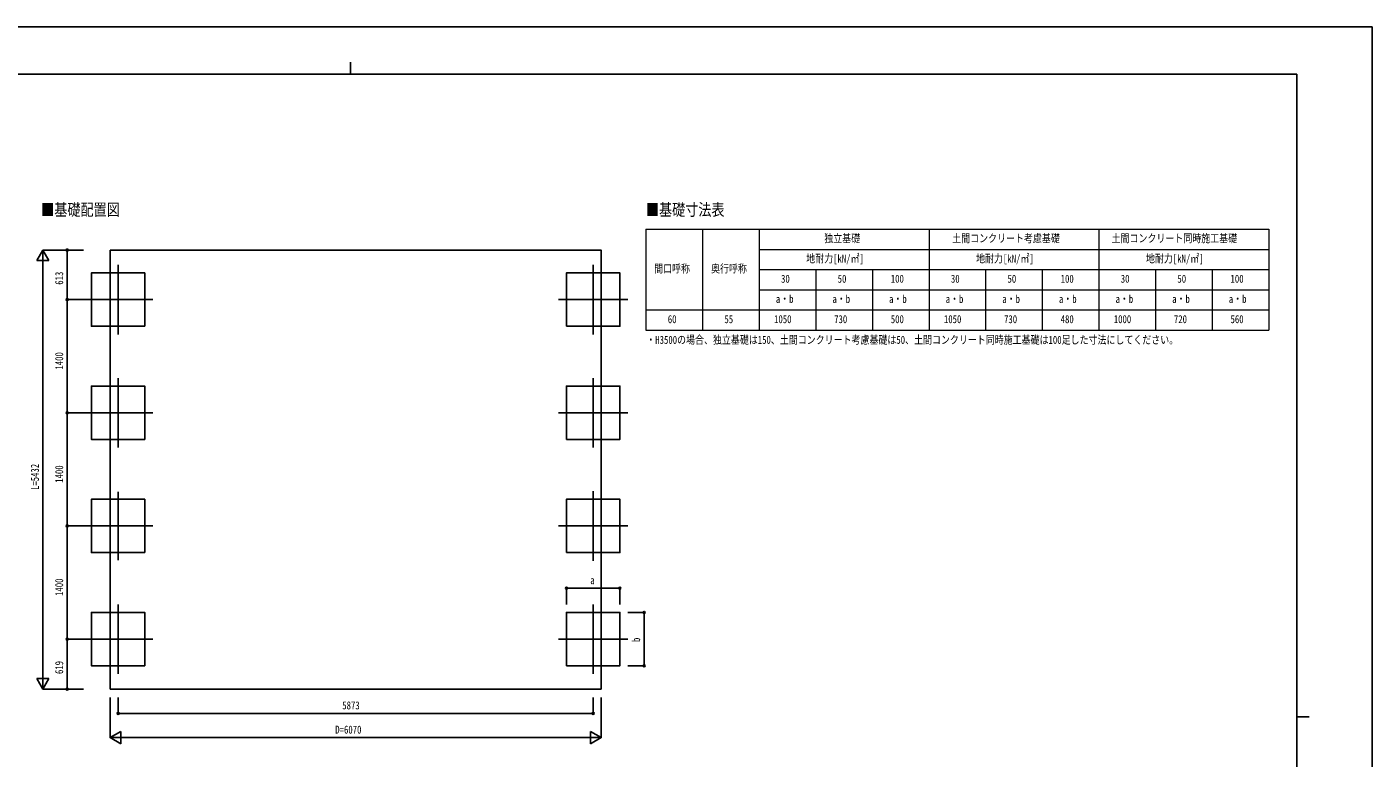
# Model space of a CAD drawing. Units: millimetres, scale not verified. Extents: x -12615 to 12615, y -8910 to 8910.
# Drawn here: x -4016 to 12615, y -136 to 8910 of the extents above; entities that cross this region are included whole.
import ezdxf
from ezdxf.enums import TextEntityAlignment as Align

# ---------------------------------------------------------------- set-up
doc = ezdxf.new("R2010")
doc.units = ezdxf.units.MM
doc.header["$LTSCALE"] = 40
doc.layers.add('0-1_TABLE1', color=7, linetype='Continuous', lineweight=18)
for name, color, linetype in [('0-2_USER1', 3, 'Continuous'), ('0-3_YKK_12', 2, 'Continuous'), ('0-5_YKK_A1', 4, 'Continuous'), ('0-6_YKK_D', 6, 'Continuous'), ('0-7_YKK_ZWAK', 7, 'Continuous')]:
    doc.layers.add(name, color=color, linetype=linetype)
doc.styles.add('ＭＳ ゴシック', font='')
doc.styles.get('ＭＳ ゴシック').set_extended_font_data('MS Gothic')

msp = doc.modelspace()

# ---------------------------------------------------------------- linework, layer by layer
at = {"layer": '0-1_TABLE1'}
for p, q in [((3637.2, 6407.77), (11337.2, 6407.77)), ((3637.2, 6407.77), (3637.2, 5157.77)), ((4337.2, 6407.77), (4337.2, 5157.77)), ((5037.2, 6407.77), (5037.2, 5157.77)), ((7137.2, 6407.77), (7137.2, 5157.77)), ((9237.2, 6407.77), (9237.2, 5157.77)), ((5037.2, 6157.77), (11337.2, 6157.77)), ((5037.2, 5907.77), (11337.2, 5907.77)), ((5737.2, 5907.77), (5737.2, 5157.77)), ((6437.2, 5907.77), (6437.2, 5157.77)), ((7837.2, 5907.77), (7837.2, 5157.77)), ((8537.2, 5907.77), (8537.2, 5157.77)), ((9937.2, 5907.77), (9937.2, 5157.77)), ((10637.2, 5907.77), (10637.2, 5157.77)), ((5037.2, 5657.77), (11337.2, 5657.77)), ((3637.2, 5157.77), (11337.2, 5157.77))]:
    msp.add_line(p, q, dxfattribs=at)
for points in [[(11337.2, 6407.77), (11337.2, 5907.77), (11337.2, 5157.77)], [(3637.2, 5407.77), (4337.2, 5407.77), (5037.2, 5407.77), (11337.2, 5407.77)]]:
    msp.add_lwpolyline(points, dxfattribs=at)
at = {"layer": '0-3_YKK_12'}
for p, q in [((-2887.74, 5966.09), (-2887.74, 5106.09)), ((2985.26, 5966.09), (2985.26, 5106.09)), ((-2457.74, 5536.09), (-3317.74, 5536.09)), ((2555.26, 5536.09), (3415.26, 5536.09)), ((-2887.74, 4566.09), (-2887.74, 3706.09)), ((2985.26, 4566.09), (2985.26, 3706.09)), ((-2457.74, 4136.09), (-3317.74, 4136.09)), ((2555.26, 4136.09), (3415.26, 4136.09)), ((2985.26, 3166.09), (2985.26, 2306.09)), ((-2887.74, 3157.98), (-2887.74, 2314.21)), ((-2457.74, 2736.09), (-3317.74, 2736.09)), ((2555.26, 2736.09), (3415.26, 2736.09)), ((-2887.74, 1766.09), (-2887.74, 906.09)), ((2985.26, 1766.09), (2985.26, 906.09)), ((-2457.74, 1336.09), (-3317.74, 1336.09)), ((2555.26, 1336.09), (3415.26, 1336.09))]:
    msp.add_line(p, q, dxfattribs=at)
at = {"layer": '0-5_YKK_A1'}
for p, q in [((-2986.24, 6149.27), (-2986.24, 717.49)), ((-2986.24, 717.49), (3083.76, 717.49))]:
    msp.add_line(p, q, dxfattribs=at)
msp.add_lwpolyline([(-2986.24, 6149.27), (3083.76, 6149.27), (3083.76, 717.49)], dxfattribs=at)
for points in [[(-2557.74, 5206.09), (-2557.74, 5866.09), (-3217.74, 5866.09), (-3217.74, 5206.09)], [(2655.26, 5206.09), (2655.26, 5866.09), (3315.26, 5866.09), (3315.26, 5206.09)], [(-2557.74, 3806.09), (-2557.74, 4466.09), (-3217.74, 4466.09), (-3217.74, 3806.09)], [(2655.26, 3806.09), (2655.26, 4466.09), (3315.26, 4466.09), (3315.26, 3806.09)], [(-2557.74, 2406.09), (-2557.74, 3066.09), (-3217.74, 3066.09), (-3217.74, 2406.09)], [(2655.26, 2406.09), (2655.26, 3066.09), (3315.26, 3066.09), (3315.26, 2406.09)], [(-2557.74, 1006.09), (-2557.74, 1666.09), (-3217.74, 1666.09), (-3217.74, 1006.09)], [(2655.26, 1006.09), (2655.26, 1666.09), (3315.26, 1666.09), (3315.26, 1006.09)]]:
    msp.add_lwpolyline(points, close=True, dxfattribs=at)
at = {"layer": '0-6_YKK_D'}
for p, q in [((-3817.74, 6149.27), (-3892.74, 6019.37)), ((-3892.74, 6019.37), (-3742.74, 6019.37)), ((-3317.74, 6149.27), (-3818.74, 6149.27)), ((-3817.74, 6149.27), (-3742.74, 6019.37)), ((-3817.74, 6149.27), (-3817.74, 5889.47)), ((-3817.74, 867.49), (-3817.74, 5999.27)), ((-3317.74, 6149.27), (-3518.74, 6149.27)), ((-3517.74, 6149.27), (-3517.74, 5536.09)), ((-3317.74, 5536.09), (-3518.74, 5536.09)), ((-3318.74, 5536.09), (-3518.74, 5536.09)), ((-3517.74, 4136.09), (-3517.74, 5536.09)), ((-3318.74, 4136.09), (-3518.74, 4136.09)), ((-3317.74, 4136.09), (-3518.74, 4136.09)), ((-3517.74, 2736.09), (-3517.74, 4136.09)), ((-3317.74, 2736.09), (-3518.74, 2736.09)), ((-3317.74, 2736.09), (-3518.74, 2736.09)), ((-3517.74, 1336.09), (-3517.74, 2736.09)), ((2655.26, 1766.09), (2655.26, 1967.09)), ((2655.26, 1966.09), (3315.26, 1966.09)), ((3315.26, 1766.09), (3315.26, 1967.09)), ((3415.26, 1666.09), (3616.26, 1666.09)), ((3615.26, 1006.09), (3615.26, 1666.09)), ((-3317.74, 1336.09), (-3518.74, 1336.09)), ((-3317.74, 1336.09), (-3518.74, 1336.09)), ((-3517.74, 717.49), (-3517.74, 1336.09)), ((3415.26, 1006.09), (3616.26, 1006.09)), ((-3817.74, 717.49), (-3892.74, 847.39)), ((-3742.74, 847.39), (-3892.74, 847.39)), ((-3817.74, 717.49), (-3817.74, 977.3)), ((-3817.74, 717.49), (-3742.74, 847.39)), ((-3317.74, 717.49), (-3818.74, 717.49)), ((-3317.74, 717.49), (-3518.74, 717.49)), ((-2986.24, 614.03), (-2986.24, 116.49)), ((-2887.74, 614.03), (-2887.74, 416.49)), ((2985.26, 614.03), (2985.26, 416.49)), ((3083.76, 614.03), (3083.76, 116.49)), ((-2887.74, 417.49), (2985.26, 417.49)), ((-2986.24, 117.49), (-2856.34, 192.49)), ((-2856.34, 42.49), (-2856.34, 192.49)), ((3083.76, 117.49), (2953.85, 192.49)), ((2953.85, 192.49), (2953.85, 42.49)), ((-2986.24, 117.49), (-2856.34, 42.49)), ((-2986.24, 117.49), (-2726.44, 117.49)), ((2933.76, 117.49), (-2836.24, 117.49)), ((3083.76, 117.49), (2823.95, 117.49)), ((3083.76, 117.49), (2953.85, 42.49))]:
    msp.add_line(p, q, dxfattribs=at)
for centre in [(-3517.74, 6149.27), (-3517.74, 5536.09), (-3517.74, 5536.09), (-3517.74, 4136.09), (-3517.74, 4136.09), (-3517.74, 2736.09), (-3517.74, 2736.09), (2655.26, 1966.09), (3315.26, 1966.09), (3615.26, 1666.09), (-3517.74, 1336.09), (-3517.74, 1336.09), (3615.26, 1006.09), (-3517.74, 717.49), (-2887.74, 417.49), (2985.26, 417.49)]:
    msp.add_circle(centre, 12.75, dxfattribs=at)
at = {"layer": '0-7_YKK_ZWAK'}
for p, q in [((11685.06, 8325), (-11714.94, 8325)), ((-14.94, 8475), (-14.94, 8325)), ((11685.06, 8325), (11685.06, -7575)), ((11685.06, 375), (11835.06, 375))]:
    msp.add_line(p, q, dxfattribs=at)
msp.add_lwpolyline([(-12615, -8910), (12615, -8910), (12615, 8910), (-12615, 8910)], close=True, dxfattribs=at)

# ---------------------------------------------------------------- texts
at = {"layer": '0-1_TABLE1', "style": 'ＭＳ ゴシック', "width": 0.8}
for s, p in [('独立基礎', (5842.4, 6215.27)), ('土間コンクリート考慮基礎', (7424, 6215.27)), ('土間コンクリート同時施工基礎', (9394.4, 6215.27)), ('地耐力[kN/㎡]', (5619.2, 5965.27)), ('地耐力[kN/㎡]', (7719.2, 5965.27)), ('地耐力[kN/㎡]', (9819.2, 5965.27)), ('間口呼称', (3738.8, 5840.27)), ('奥行呼称', (4442.4, 5840.27)), ('30', (5308, 5715.27)), ('50', (6008, 5715.27)), ('100', (6664.8, 5715.27)), ('30', (7408, 5715.27)), ('50', (8108, 5715.27)), ('100', (8764.8, 5715.27)), ('30', (9508, 5715.27)), ('50', (10208, 5715.27)), ('100', (10864.8, 5715.27)), ('a・b', (5243.2, 5465.27)), ('a・b', (5943.2, 5465.27)), ('a・b', (6643.2, 5465.27)), ('a・b', (7343.2, 5465.27)), ('a・b', (8043.2, 5465.27)), ('a・b', (8743.2, 5465.27)), ('a・b', (9443.2, 5465.27)), ('a・b', (10143.2, 5465.27)), ('a・b', (10843.2, 5465.27)), ('60', (3908, 5215.27)), ('55', (4608, 5215.27)), ('1050', (5221.6, 5215.27)), ('730', (5964.8, 5215.27)), ('500', (6664.8, 5215.27)), ('1050', (7321.6, 5215.27)), ('730', (8064.8, 5215.27)), ('480', (8764.8, 5215.27)), ('1000', (9421.6, 5215.27)), ('720', (10164.8, 5215.27)), ('560', (10864.8, 5215.27))]:
    msp.add_text(s, height=98.97, dxfattribs=at).set_placement(p, align=Align.BOTTOM_LEFT)
at = {"layer": '0-2_USER1', "style": 'ＭＳ ゴシック', "width": 0.8}
for s, height, p in [('■基礎配置図', 148.5, (-3839.34, 6530.53)), ('■基礎寸法表', 148.5, (3636.68, 6530.53)), ('・H3500の場合、独立基礎は150、土間コンクリート考慮基礎は50、土間コンクリート同時施工基礎は100足した寸法にしてください。', 98.97, (3642.36, 4959.27))]:
    msp.add_text(s, height=height, dxfattribs=at).set_placement(p, align=Align.BOTTOM_LEFT)
at = {"layer": '0-6_YKK_D', "style": 'ＭＳ ゴシック', "width": 0.8}
for s, p in [('613', (-3537.74, 5720.28)), ('1400', (-3537.74, 4670.49)), ('L=5432', (-3837.74, 3181.38)), ('1400', (-3537.74, 3270.49)), ('1400', (-3537.74, 1870.49)), ('b', (3595.26, 1300.09)), ('619', (-3537.74, 904.39))]:
    msp.add_text(s, height=98.97, rotation=90, dxfattribs=at).set_placement(p, align=Align.BOTTOM_LEFT)
for s, p in [('a', (2949.26, 1986.09)), ('5873', (-116.84, 437.49)), ('D=6070', (-203.24, 137.49))]:
    msp.add_text(s, height=98.97, dxfattribs=at).set_placement(p, align=Align.BOTTOM_LEFT)

doc.saveas('drawing.dxf')
